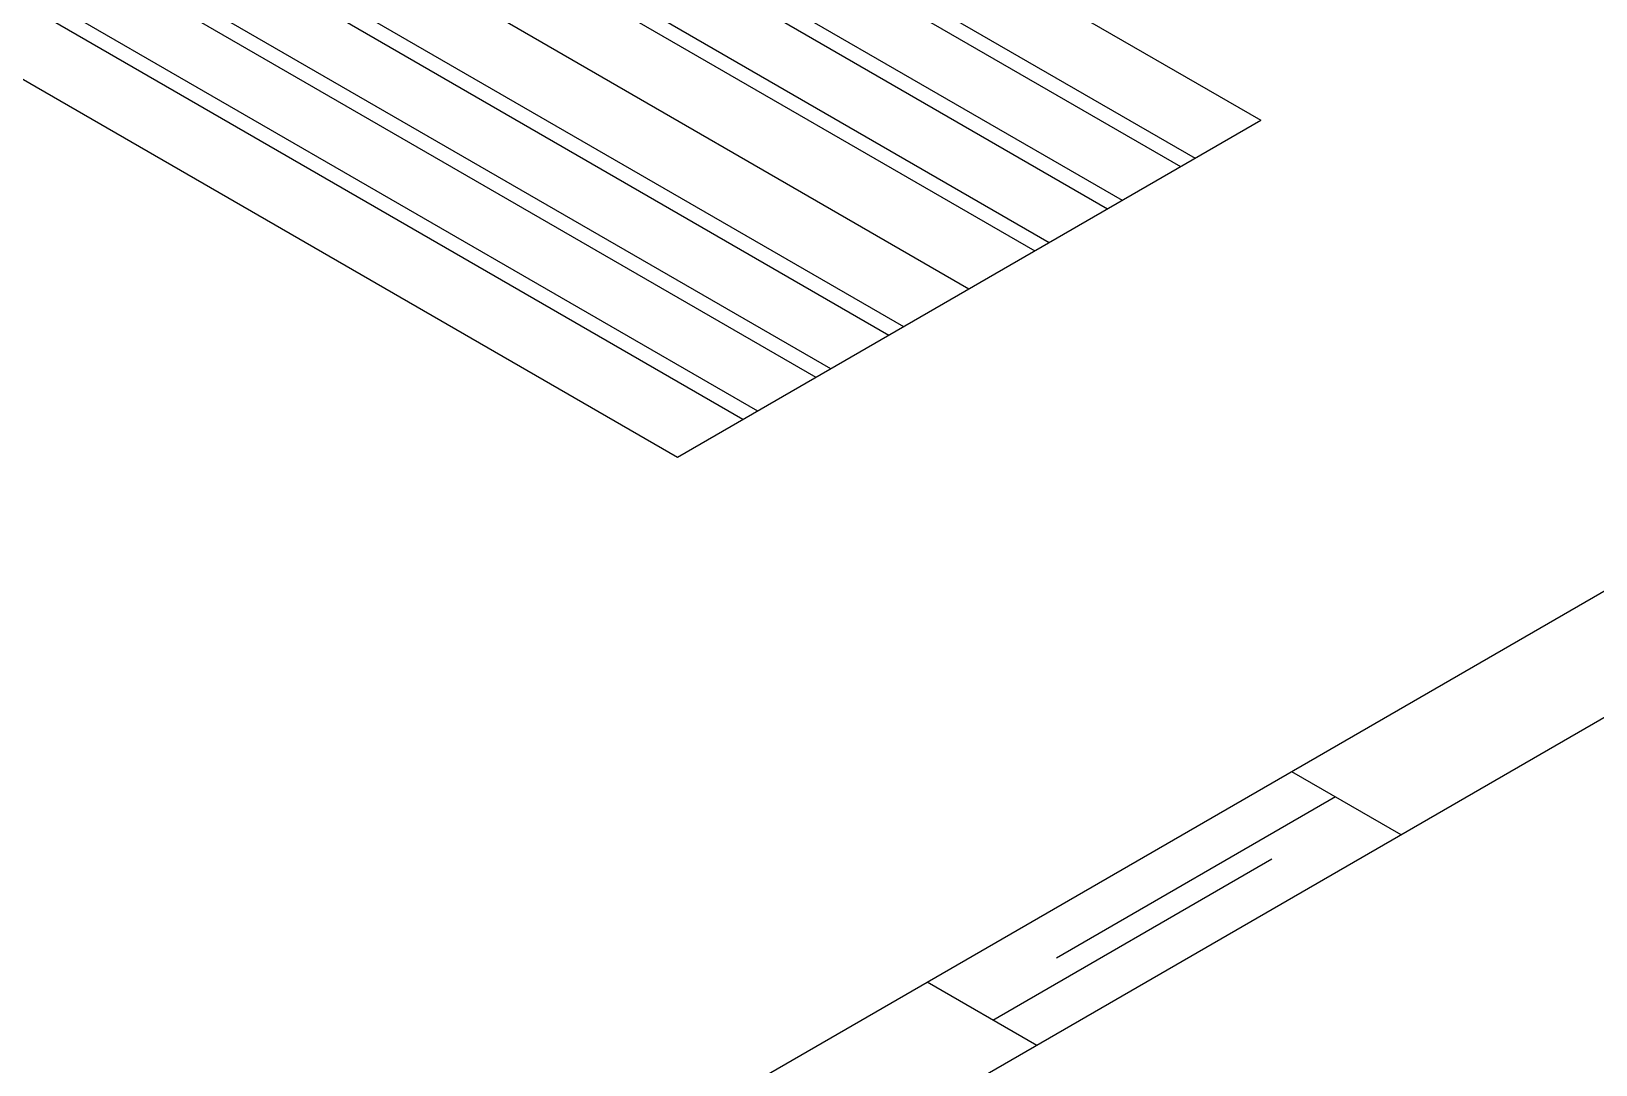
# Model space of a CAD drawing. Header units: millimetres. Extents: x 474.7 to 528.3, y 13.1 to 23.5.
# Drawn here: x 483.715 to 485.232, y 14.419 to 15.421 of the extents above; entities that cross this region are included whole.
import ezdxf

# ---------------------------------------------------------------- set-up
doc = ezdxf.new("R2010")
doc.units = ezdxf.units.MM
doc.header["$LTSCALE"] = 2.5
doc.linetypes.add('HIDDEN2', pattern=[0.1875, 0.125, -0.0625])
doc.layers.add('I-ARQ', color=8, linetype='Continuous')

msp = doc.modelspace()

# ---------------------------------------------------------------- linework, layer by layer
at = {"layer": 'I-ARQ', "extrusion": (0, 0.816497, 0.57735)}
for p, q in [((481.969, 17.031, 7.8218), (484.9071, 15.3347, 10.2207)), ((481.9054, 16.9943, 7.8738), (484.8434, 15.298, 10.2727)), ((481.8913, 16.9861, 7.8853), (484.8293, 15.2898, 10.2842)), ((481.8347, 16.9534, 7.9315), (484.7727, 15.2572, 10.3304)), ((481.8206, 16.9453, 7.9431), (484.7586, 15.249, 10.342)), ((481.7498, 16.9045, 8.0008), (484.6879, 15.2082, 10.3997)), ((481.764, 16.9126, 7.9893), (484.702, 15.2163, 10.3881)), ((481.6862, 16.8677, 8.0528), (484.6242, 15.1714, 10.4517)), ((481.6226, 16.831, 8.1047), (484.5606, 15.1347, 10.5036)), ((481.6084, 16.8228, 8.1163), (484.5464, 15.1265, 10.5152)), ((481.5377, 16.782, 8.174), (484.4757, 15.0857, 10.5729)), ((481.5519, 16.7901, 8.1625), (484.4899, 15.0939, 10.5614)), ((481.467, 16.7412, 8.2317), (484.405, 15.0449, 10.6306)), ((481.4811, 16.7493, 8.2202), (484.4192, 15.053, 10.6191)), ((481.4034, 16.7044, 8.2837), (484.3414, 15.0081, 10.6826)), ((486.7493, 15.6268, 9.8077), (483.4701, 13.7335, 12.4852)), ((486.1425, 15.3989, 10.13), (483.364, 13.7947, 12.3986)), ((484.3414, 15.0081, 10.6826), (484.9071, 15.3347, 10.2207))]:
    msp.add_line(p, q, dxfattribs=at)
at = {"layer": 'I-ARQ', "linetype": 'HIDDEN2', "extrusion": (0, 0.816497, 0.57735)}
for p, q in [((485.0434, 14.6419, 11.2006), (484.9373, 14.7031, 11.114)), ((484.9798, 14.6786, 11.1486), (484.6262, 14.4745, 11.4373)), ((484.6474, 14.4622, 11.4546), (485.001, 14.6664, 11.166)), ((484.6899, 14.4377, 11.4893), (484.5838, 14.499, 11.4027))]:
    msp.add_line(p, q, dxfattribs=at)

doc.saveas('drawing.dxf')
